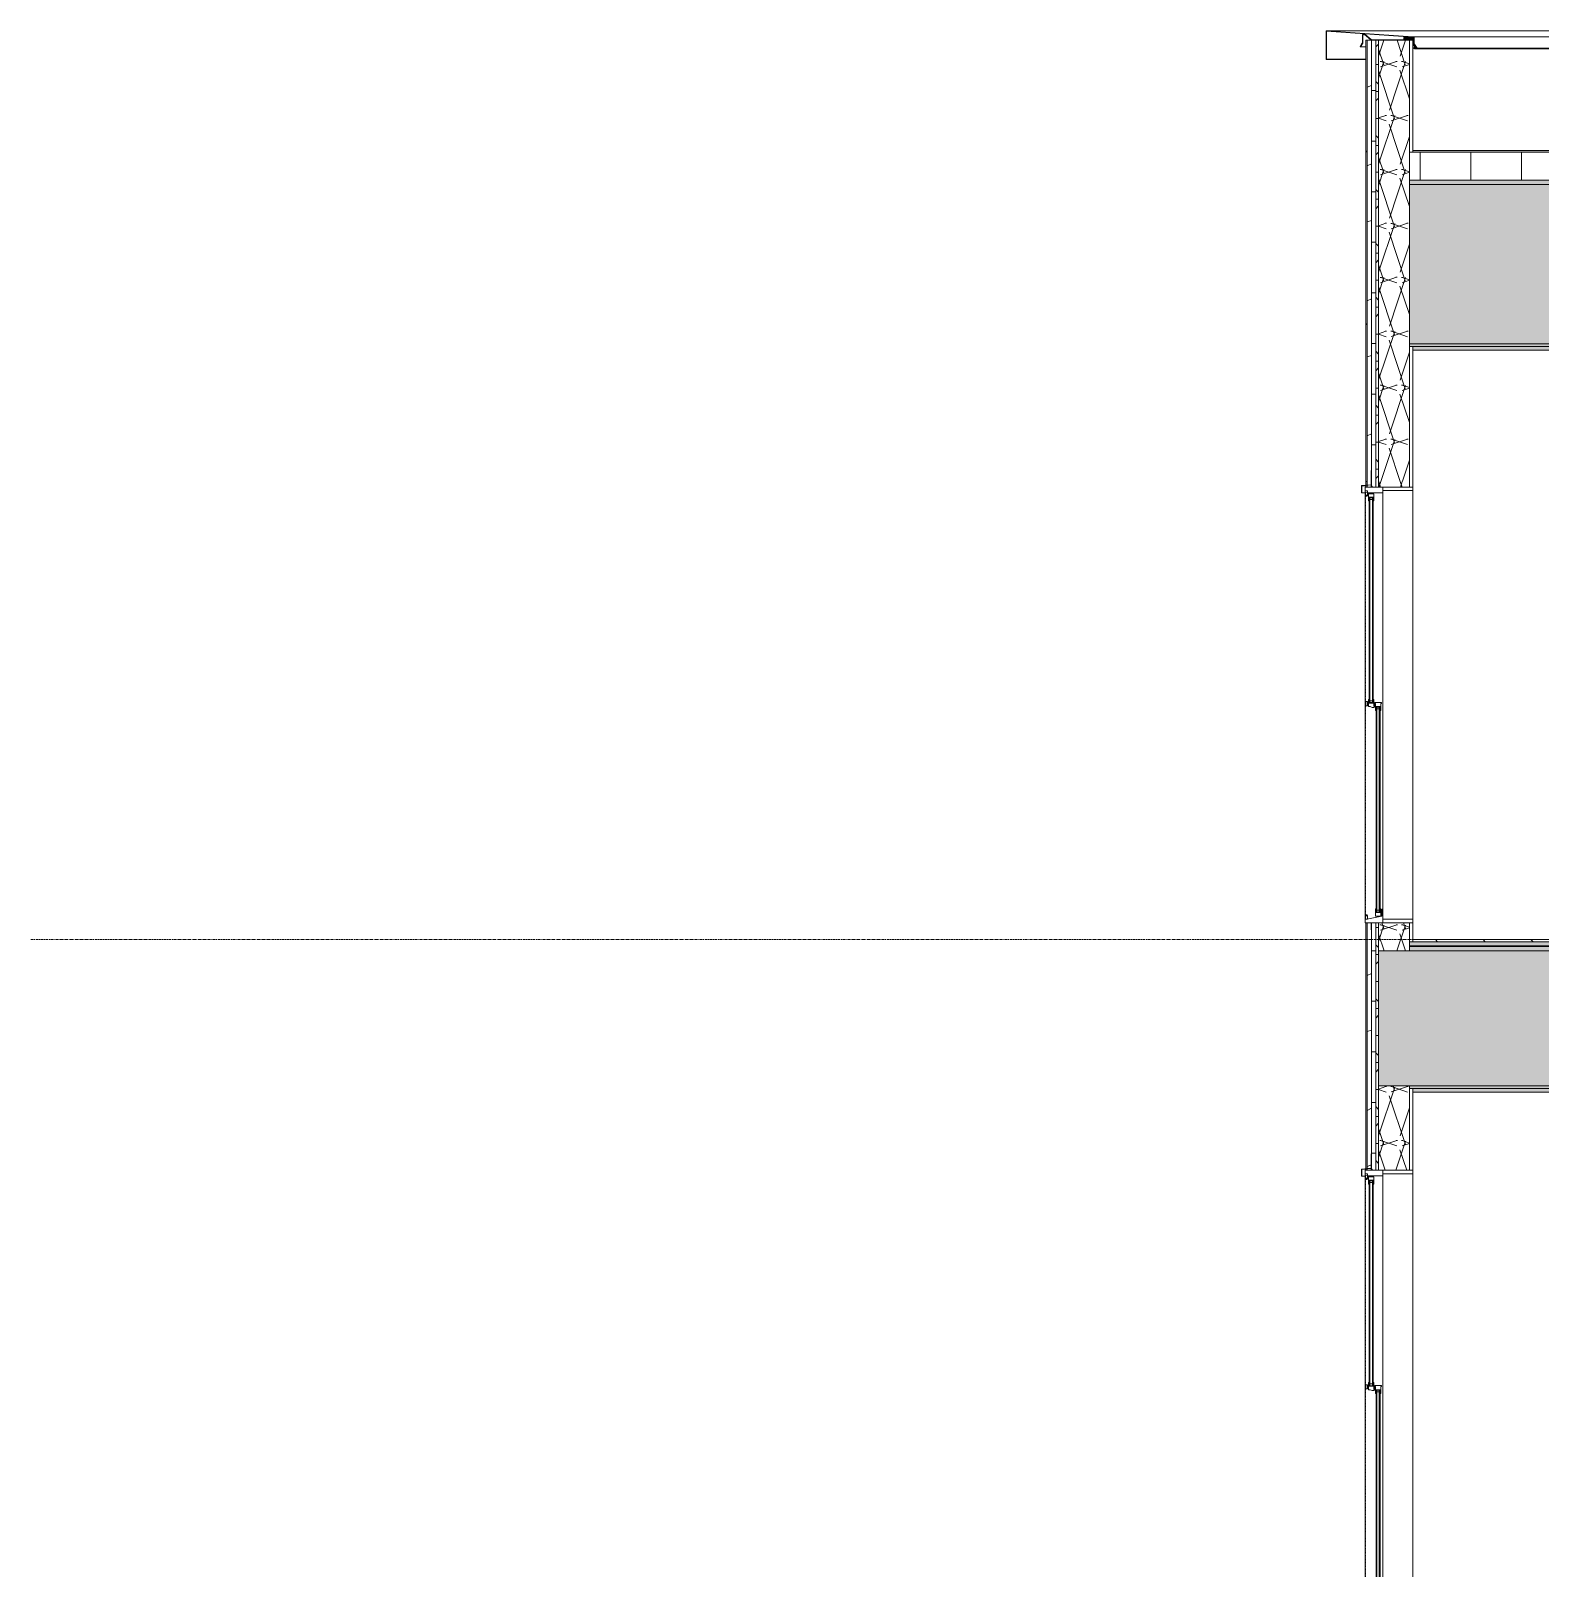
# Model space of a CAD drawing. Header units: inches. Extents: x 9661 to 16490, y -393 to 647.
# Drawn here: x 12791 to 13059.5, y 156.2 to 429.7 of the extents above; entities that cross this region are included whole.
import ezdxf

# ---------------------------------------------------------------- set-up
doc = ezdxf.new("R2010")
doc.units = ezdxf.units.IN
doc.header["$MEASUREMENT"] = 0
doc.linetypes.add('Dash', pattern=[0.25, 0.125, -0.125])
doc.linetypes.add('Grid Line 1_2_', pattern=[0.875, 0.5, -0.125, 0.125, -0.125])
for name, color, linetype, lineweight in [('A-DETL-GENF-2', 55, 'Continuous', 9), ('A-DETL-GENF-HDLN-1', 55, 'Dash', 9), ('A-FLOR-2', 8, 'Continuous', 5), ('A-FLOR-5', 251, 'Continuous', 5), ('A-FLOR-9', 192, 'Continuous', 9), ('A-FLOR-LEVL-1', 51, 'Grid Line 1_2_', 9), ('A-FLOR-MCUT-2', 51, 'Continuous', 9), ('A-FLOR-PATT-1', 45, 'Continuous', 9), ('A-GLAZ-1', 55, 'Continuous', 9), ('A-GLAZ-2', 151, 'Continuous', 9), ('A-ROOF-1', 252, 'Continuous', 13), ('A-ROOF-2', 251, 'Continuous', 5), ('A-ROOF-3', 132, 'Continuous', 9), ('A-ROOF-PATT-1', 45, 'Continuous', 9), ('A-WALL-10', 10, 'Continuous', 9), ('A-WALL-11', 113, 'Continuous', 9), ('A-WALL-5', 55, 'Continuous', 9), ('A-WALL-7', 251, 'Continuous', 5), ('A-WALL-PATT-2', 45, 'Continuous', 9)]:
    doc.layers.add(name, color=color, linetype=linetype, lineweight=lineweight)
pattern_1 = [(0, (14217.158, 59.024), (30.72, 7.68), [1.267, -21.773, 1.267, -21.773, -122.88]), (0, (14217.158, 59.024), (30.72, 7.68), [-46.08, 1.267, -44.813, 1.267, -21.773, -53.76]), (0, (14217.158, 59.024), (30.72, 7.68), [-115.2, 1.267, -14.093, 1.267, -37.133]), (120, (14228.678, 62.864), (-22.011075, 22.7643), [1.267, -21.773, 1.267, -21.773, -122.88]), (120, (14228.678, 62.864), (-22.011075, 22.7643), [-46.08, 1.267, -44.813, 1.267, -21.773, -53.76]), (120, (14228.678, 62.864), (-22.011075, 22.7643), [-115.2, 1.267, -14.093, 1.267, -37.133]), (240, (14232.518, 78.224), (-8.708925, -30.4443), [1.267, -21.773, 1.267, -21.773, -122.88]), (240, (14232.518, 78.224), (-8.708925, -30.4443), [-46.08, 1.267, -44.813, 1.267, -21.773, -53.76]), (240, (14232.518, 78.224), (-8.708925, -30.4443), [-115.2, 1.267, -14.093, 1.267, -37.133])]
pattern_2 = [(0, (14217.1578, 59.024), (15.36, 3.84), [1.267, -10.253, 1.267, -10.253, -61.44]), (0, (14217.1578, 59.024), (15.36, 3.84), [-23.04, 1.267, -21.773, 1.267, -10.253, -26.88]), (0, (14217.1578, 59.024), (15.36, 3.84), [-57.6, 1.267, -6.413, 1.267, -17.933]), (120, (14222.9178, 60.944), (-11.005538, 11.38215), [1.267, -10.253, 1.267, -10.253, -61.44]), (120, (14222.9178, 60.944), (-11.005538, 11.38215), [-23.04, 1.267, -21.773, 1.267, -10.253, -26.88]), (120, (14222.9178, 60.944), (-11.005538, 11.38215), [-57.6, 1.267, -6.413, 1.267, -17.933]), (240, (14224.8378, 68.624), (-4.354462, -15.22215), [1.267, -10.253, 1.267, -10.253, -61.44]), (240, (14224.8378, 68.624), (-4.354462, -15.22215), [-23.04, 1.267, -21.773, 1.267, -10.253, -26.88]), (240, (14224.8378, 68.624), (-4.354462, -15.22215), [-57.6, 1.267, -6.413, 1.267, -17.933])]
pattern_3 = [(0, (14217.158, 59.024), (0, 4.798), []), (315, (14217.1578, 59.024), (4.798427, 0), [6.786, -6.786]), (45, (14217.1578, 59.024), (4.798427, 0), [6.786, -6.786])]
pattern_4 = [(161.57, (14217.6378, 59.504), (-3.8399538, -1.54e-05), [0, -27.322, 3.034, 0]), (18.43, (14216.6778, 59.504), (-3.8399538, 1.54e-05), [0, -27.322, 3.034, 0]), (108.43, (14217.6378, 59.504), (1.919622, -9.6005246), [9.106, -21.25]), (71.57, (14216.6778, 59.504), (1.919622, 9.6005246), [9.106, -21.25])]
pattern_5 = [(216.87, (14226.758, 83.024), (71.999914, 48.000129), [12, -108]), (206.565, (14241.158, 75.824), (-23.99974, -23.9997), [26.833, -26.833]), (198.435, (14241.158, 63.824), (-47.999875, -23.999517), [15.179, -60.716])]
pattern_6 = [(0, (14217.158, 59.024), (0, 9), []), (90, (14217.158, 59.024), (-9, 6e-16), [])]

# ---------------------------------------------------------------- blocks, each defined once
blk = doc.blocks.new('Basic Wall _ EXT - FIBER CEMENT - LARGE - ___-2505167-BUILDING SECTION - NORTH_SOUTH - LOOKING WEST')
at = {"layer": 'A-WALL-10'}
blk.add_hatch(color=256, dxfattribs=at).paths.add_polyline_path([(2067.7, 225.94), (2067.7, 227.16), (2067.67, 227.16), (2067.67, 225.94)], flags=0)
at = {"layer": 'A-WALL-11'}
for p, q in [((2069.42, 229.87), (2069.39, 229.87)), ((2069.39, 229.87), (2069.39, 227.34)), ((2069.39, 227.34), (2067.67, 227.19)), ((2067.67, 227.19), (2067.67, 225.94)), ((2067.7, 227.16), (2069.42, 227.31)), ((2067.7, 225.94), (2067.7, 227.16)), ((2067.67, 225.94), (2067.7, 225.94))]:
    blk.add_line(p, q, dxfattribs=at)
at = {"layer": 'A-WALL-5'}
blk.add_line((2069.42, 227.31), (2069.42, 229.87), dxfattribs=at)
blk = doc.blocks.new('Basic Wall _ EXT - FIBER CEMENT - LARGE - ___-2162460-BUILDING SECTION - NORTH_SOUTH - LOOKING WEST')
at = {"layer": 'A-WALL-10'}
blk.add_hatch(color=256, dxfattribs=at).paths.add_polyline_path([(2067.67, 347.5), (2067.7, 347.51), (2067.7, 348.72), (2067.67, 348.72), (2067.67, 347.51)], flags=0)
at = {"layer": 'A-WALL-11'}
for p, q in [((2069.42, 351.44), (2069.39, 351.44)), ((2069.39, 351.44), (2069.39, 348.9)), ((2069.42, 349.5), (2069.42, 351.44)), ((2069.39, 348.9), (2067.67, 348.75)), ((2067.67, 348.75), (2067.67, 347.5)), ((2067.67, 347.5), (2067.7, 347.5)), ((2067.7, 348.72), (2069.42, 348.87)), ((2067.7, 347.5), (2067.7, 348.72))]:
    blk.add_line(p, q, dxfattribs=at)
at = {"layer": 'A-WALL-5'}
blk.add_line((2069.42, 348.87), (2069.42, 349.5), dxfattribs=at)
blk = doc.blocks.new('Basic Wall _ EXT - FIBER CEMENT - SMALL - ___-2145934-BUILDING SECTION - NORTH_SOUTH - LOOKING WEST')
at = {"layer": 'A-WALL-10'}
h = blk.add_hatch(color=256, dxfattribs=at)
h.paths.add_polyline_path([(2061.36, 424.54), (2067.92, 424.54), (2067.92, 424.62), (2061.44, 424.62), (2061.44, 429.58), (2076.86, 428.49), (2076.92, 428.41), (2076.94, 428.23), (2076.94, 427.44), (2077.02, 427.44), (2076.98, 428.47), (2076.9, 428.55), (2076.8, 428.6), (2061.36, 429.66), (2061.36, 424.62)], flags=0)
h.paths.add_polyline_path([(2077.22, 426.42), (2077.46, 426.53), (2077.52, 426.59), (2077.03, 427.28), (2076.99, 427.26), (2077.41, 426.59), (2077.23, 426.43)], flags=0)
h.paths.add_polyline_path([(2077.22, 426.42), (2077.06, 426.55), (2076.86, 426.64), (2076.86, 426.56), (2077.22, 426.42)], flags=0)
h.paths.add_polyline_path([(2077.23, 426.59), (2077.29, 426.64), (2076.87, 427.24), (2076.87, 427.19), (2077.23, 426.6)], flags=0)
h.paths.add_polyline_path([(2067.46, 426.79), (2067.87, 427.45), (2067.8, 427.5), (2067.39, 426.84)], flags=0)
h.paths.add_polyline_path([(2076.8, 427.39), (2076.87, 427.39), (2076.84, 427.91), (2076.75, 428.03), (2076.62, 428.08), (2075.45, 428.04), (2075.45, 428), (2076.8, 427.96), (2076.8, 427.77)], flags=0)
h.paths.add_polyline_path([(2067.92, 427.63), (2067.95, 428.9), (2068.04, 429.01), (2068.26, 428.95), (2069.31, 428.04), (2069.34, 428.12), (2068.2, 429.06), (2067.97, 429.06), (2067.84, 428.86), (2067.84, 427.63), (2067.91, 427.63)], flags=0)
h.paths.add_polyline_path([(2069.41, 428), (2069.41, 428.05), (2069.37, 428.01), (2069.38, 428)], flags=0)
h.paths.add_polyline_path([(2075.17, 428.16), (2076.32, 428.16), (2076.32, 428.23), (2075.25, 428.23), (2075.25, 428.37), (2076.68, 428.37), (2076.73, 428.25), (2076.8, 428.27), (2076.73, 428.47), (2075.17, 428.44), (2075.17, 428.23)], flags=0)
at = {"layer": 'A-WALL-11'}
for p, q in [((2076.8, 428.6), (2061.36, 429.66)), ((2061.36, 429.66), (2061.36, 424.54)), ((2061.44, 424.62), (2061.44, 429.58)), ((2061.44, 429.58), (2076.79, 428.52)), ((2067.8, 427.5), (2067.39, 426.84)), ((2067.39, 426.84), (2067.46, 426.79)), ((2067.46, 426.79), (2067.87, 427.45)), ((2067.84, 428.86), (2067.84, 427.63)), ((2067.92, 427.63), (2067.92, 428.86)), ((2068.2, 428.99), (2069.31, 428.04)), ((2069.36, 428.1), (2068.25, 429.05)), ((2070.35, 428.04), (2069.52, 428.04)), ((2069.52, 427.96), (2070.35, 427.96)), ((2070.35, 427.96), (2070.35, 428.04)), ((2076.73, 428.47), (2075.17, 428.44)), ((2075.17, 428.44), (2075.17, 428.16)), ((2075.17, 428.16), (2076.32, 428.16)), ((2075.25, 428.37), (2076.67, 428.39)), ((2075.25, 428.23), (2075.25, 428.37)), ((2076.32, 428.23), (2075.25, 428.23)), ((2076.62, 428.08), (2075.45, 428.08)), ((2075.45, 428.08), (2075.45, 428)), ((2076.32, 428.16), (2076.32, 428.23)), ((2076.67, 428.39), (2076.72, 428.24)), ((2076.72, 428.24), (2076.8, 428.27)), ((2076.8, 428.27), (2076.73, 428.47)), ((2076.86, 426.64), (2076.83, 426.57)), ((2076.84, 427.22), (2077.23, 426.59)), ((2077.14, 426.51), (2076.86, 426.64)), ((2076.87, 427.39), (2076.87, 427.83)), ((2077.3, 426.63), (2076.91, 427.26)), ((2076.94, 428.35), (2076.94, 427.44)), ((2076.99, 427.26), (2077.42, 426.6)), ((2077.02, 427.44), (2077.02, 428.35)), ((2077.53, 426.57), (2077.06, 427.3)), ((2077.23, 426.59), (2077.3, 426.63)), ((2061.36, 424.54), (2067.92, 424.54)), ((2067.92, 424.62), (2061.44, 424.62)), ((2067.92, 424.54), (2067.92, 424.62)), ((2076.83, 426.57), (2077.1, 426.44)), ((2077.42, 426.6), (2077.3, 426.52)), ((2077.34, 426.45), (2077.53, 426.57))]:
    blk.add_line(p, q, dxfattribs=at)
for centre, radius, start, end in [((2067.59, 427.63), 0.25, 328.2381, 0), ((2068.09, 428.86), 0.25, 49.2771, 180), ((2067.59, 427.63), 0.329, 328.2381, 0), ((2068.09, 428.86), 0.171, 49.2771, 180), ((2069.52, 428.29), 0.329, 229.2771, 270), ((2069.52, 428.29), 0.25, 229.2771, 270), ((2076.62, 427.83), 0.25, 0, 90), ((2076.62, 427.83), 0.171, 360, 90), ((2076.77, 428.35), 0.171, 0, 82.4457), ((2077.12, 427.39), 0.329, 180, 211.4324), ((2076.77, 428.35), 0.25, 0, 83.0705), ((2077.12, 427.39), 0.25, 180, 211.4324), ((2077.27, 427.44), 0.329, 180, 212.826), ((2077.27, 427.44), 0.25, 180, 212.826), ((2077.21, 426.67), 0.25, 244.1745, 302.0105), ((2077.21, 426.67), 0.171, 244.1745, 302.0105)]:
    blk.add_arc(centre, radius, start, end, dxfattribs=at)
at = {"layer": 'A-WALL-5'}
for p, q in [((2075.45, 428), (2076.17, 428)), ((2076.17, 428), (2076.62, 428)), ((2076.79, 427.83), (2076.79, 427.39))]:
    blk.add_line(p, q, dxfattribs=at)
blk = doc.blocks.new('Window-Double_Hung-Marvin-Essential - ESDH3066 - 3rd floor-3357211-BUILDING SECTION - NORTH_SOUTH - LOOKING WEST')
at = {"layer": 'A-DETL-GENF-2'}
for p, q in [((2068.33, 348.5), (2071.42, 348.5)), ((2068.33, 348.5), (2068.33, 347.91)), ((2068.74, 347.83), (2068.33, 347.91)), ((2068.36, 347.05), (2068.36, 347.6)), ((2068.36, 347.6), (2068.74, 347.6)), ((2068.74, 347.83), (2068.74, 346.94)), ((2068.84, 347.47), (2071.42, 347.47)), ((2068.84, 347.13), (2068.84, 347.47)), ((2069.38, 348.5), (2069.38, 350)), ((2069.38, 350), (2069.42, 350)), ((2069.42, 350), (2069.42, 348.65)), ((2069.42, 348.65), (2069.53, 348.65)), ((2069.53, 348.65), (2069.53, 348.5)), ((2071.42, 347.47), (2071.42, 348.5)), ((2068.6, 347.05), (2068.36, 347.05)), ((2068.39, 346.93), (2068.6, 346.93)), ((2068.39, 346.93), (2068.39, 346.85)), ((2068.64, 346.85), (2068.39, 346.85)), ((2068.6, 346.93), (2068.6, 347.05)), ((2068.74, 346.94), (2068.64, 346.94)), ((2068.64, 346.94), (2068.64, 346.85)), ((2068.74, 347.13), (2068.84, 347.13)), ((2069.86, 347.31), (2068.92, 347.31)), ((2068.92, 346.09), (2068.92, 347.31)), ((2068.92, 346.09), (2068.98, 346.03)), ((2069.03, 346.03), (2068.98, 346.03)), ((2069.03, 346.69), (2069.03, 346.03)), ((2069.74, 346.69), (2069.03, 346.69)), ((2069.73, 346.59), (2069.04, 346.59)), ((2069.04, 310.16), (2069.04, 346.59)), ((2069.16, 310.16), (2069.16, 346.59)), ((2069.6, 346.29), (2069.16, 346.29)), ((2069.6, 310.16), (2069.6, 346.59)), ((2069.73, 310.16), (2069.73, 346.59)), ((2069.74, 346.03), (2069.74, 346.69)), ((2069.8, 346.03), (2069.74, 346.03)), ((2069.86, 346.09), (2069.8, 346.03)), ((2069.86, 347.31), (2069.86, 346.09)), ((2068.44, 309.61), (2068.44, 310.33)), ((2068.44, 310.33), (2068.73, 310.33)), ((2068.73, 309.61), (2068.44, 309.61)), ((2068.73, 310.33), (2068.73, 309.61)), ((2068.92, 310.66), (2068.98, 310.72)), ((2068.92, 310.66), (2068.92, 309.44)), ((2069.18, 309.44), (2068.92, 309.44)), ((2069.03, 310.72), (2068.98, 310.72)), ((2069.03, 310.06), (2069.03, 310.72)), ((2069.74, 310.06), (2069.03, 310.06)), ((2069.73, 310.16), (2069.04, 310.16)), ((2069.6, 310.46), (2069.16, 310.46)), ((2069.56, 309.31), (2069.18, 309.44)), ((2069.91, 309.31), (2069.56, 309.31)), ((2069.74, 310.72), (2069.74, 310.06)), ((2069.8, 310.72), (2069.74, 310.72)), ((2069.86, 310.66), (2069.8, 310.72)), ((2069.86, 309.5), (2069.86, 310.66)), ((2070.04, 309.5), (2069.86, 309.5)), ((2070.05, 310.06), (2069.91, 310.06)), ((2069.91, 309.58), (2069.91, 310.06)), ((2069.91, 309.58), (2069.97, 309.58)), ((2070.11, 309.44), (2069.91, 309.44)), ((2069.91, 309.31), (2069.91, 309.44)), ((2069.97, 310), (2069.97, 309.58)), ((2070.14, 310), (2069.97, 310)), ((2070.04, 309.5), (2070.04, 309.9)), ((2070.11, 309.9), (2070.04, 309.9)), ((2070.05, 310.18), (2071.2, 310.18)), ((2070.05, 310.06), (2070.05, 310.18)), ((2070.11, 309.44), (2070.11, 309.9)), ((2070.14, 308.84), (2070.14, 310)), ((2070.24, 309.44), (2070.24, 308.78)), ((2070.96, 309.44), (2070.24, 309.44)), ((2070.95, 309.34), (2070.26, 309.34)), ((2070.26, 272.91), (2070.26, 309.34)), ((2070.38, 272.91), (2070.38, 309.34)), ((2070.82, 309.04), (2070.38, 309.04)), ((2070.82, 272.91), (2070.82, 309.34)), ((2070.95, 272.91), (2070.95, 309.34)), ((2070.96, 308.78), (2070.96, 309.44)), ((2071.08, 310), (2071.08, 308.84)), ((2071.2, 310), (2071.08, 310)), ((2071.2, 310.18), (2071.2, 310)), ((2070.14, 308.84), (2070.2, 308.78)), ((2070.24, 308.78), (2070.2, 308.78)), ((2071.02, 308.78), (2070.96, 308.78)), ((2071.08, 308.84), (2071.02, 308.78)), ((2068.33, 271.59), (2071.27, 272.16)), ((2068.33, 271), (2068.33, 271.59)), ((2069.42, 271), (2068.33, 271)), ((2071.42, 271), (2068.33, 271)), ((2068.36, 272.22), (2068.36, 271.66)), ((2068.6, 272.22), (2068.36, 272.22)), ((2068.36, 271.66), (2068.74, 271.66)), ((2068.64, 272.41), (2068.39, 272.41)), ((2068.39, 272.34), (2068.39, 272.41)), ((2068.39, 272.34), (2068.6, 272.34)), ((2068.6, 272.34), (2068.6, 272.22)), ((2068.64, 272.32), (2068.64, 272.41)), ((2068.74, 272.32), (2068.64, 272.32)), ((2068.74, 272.32), (2068.74, 271.66)), ((2069.14, 271), (2069.14, 270.96)), ((2069.14, 270.96), (2069.38, 270.96)), ((2069.38, 270.96), (2069.38, 269.74)), ((2069.42, 271), (2069.42, 269.74)), ((2070.14, 273.41), (2070.2, 273.47)), ((2070.14, 273.41), (2070.14, 272.19)), ((2071.08, 272.19), (2070.14, 272.19)), ((2070.24, 273.47), (2070.2, 273.47)), ((2070.24, 272.81), (2070.24, 273.47)), ((2070.96, 272.81), (2070.24, 272.81)), ((2070.95, 272.91), (2070.26, 272.91)), ((2070.82, 273.21), (2070.38, 273.21)), ((2070.96, 273.47), (2070.96, 272.81)), ((2071.02, 273.47), (2070.96, 273.47)), ((2071.08, 273.41), (2071.02, 273.47)), ((2071.08, 272.19), (2071.08, 273.41)), ((2071.27, 272.16), (2071.27, 273.41)), ((2071.27, 273.41), (2071.42, 273.41)), ((2071.42, 273.41), (2071.42, 271)), ((2069.42, 269.74), (2069.38, 269.74))]:
    blk.add_line(p, q, dxfattribs=at)
at = {"layer": 'A-DETL-GENF-HDLN-1'}
blk.add_line((2068.39, 272.41), (2068.39, 346.85), dxfattribs=at)
at = {"layer": 'A-GLAZ-1'}
for p, q in [((2068.33, 271), (2068.33, 348.5)), ((2071.42, 348.5), (2071.42, 271)), ((2076.8, 348.5), (2076.8, 271))]:
    blk.add_line(p, q, dxfattribs=at)
at = {"layer": 'A-GLAZ-2'}
for p, q in [((2068.33, 348.5), (2071.42, 348.5)), ((2071.45, 348.5), (2076.8, 348.5)), ((2071.45, 347.87), (2076.8, 347.87)), ((2076.8, 347.87), (2076.8, 348.5)), ((2071.42, 271), (2068.33, 271)), ((2071.45, 271.62), (2076.8, 271.62)), ((2076.8, 271), (2071.45, 271)), ((2076.8, 271.62), (2076.8, 271))]:
    blk.add_line(p, q, dxfattribs=at)
blk = doc.blocks.new('Basic Wall _ EXT - FIBER CEMENT - LARGE - ___-2505169-BUILDING SECTION - NORTH_SOUTH - LOOKING WEST')
at = {"layer": 'A-WALL-5'}
for p, q in [((2067.7, 227.16), (2068.42, 227.16)), ((2067.7, 225.94), (2068.33, 225.94))]:
    blk.add_line(p, q, dxfattribs=at)
blk = doc.blocks.new('Basic Wall _ EXT - FIBER CEMENT - LARGE - ___-2162463-BUILDING SECTION - NORTH_SOUTH - LOOKING WEST')
at = {"layer": 'A-WALL-5'}
for p, q in [((2067.7, 348.72), (2068.42, 348.72)), ((2067.7, 347.5), (2068.33, 347.5))]:
    blk.add_line(p, q, dxfattribs=at)
blk = doc.blocks.new('Basic Wall _ EXT - FIBER CEMENT - SMALL - ___-2145937-BUILDING SECTION - NORTH_SOUTH - LOOKING WEST')
at = {"layer": 'A-WALL-5'}
for p, q in [((3867.29, 429.66), (2061.36, 429.66)), ((2067.46, 426.79), (2068.42, 426.79)), ((2068.24, 429.11), (2068.09, 429.11)), ((2070.35, 428.04), (2075.45, 428.04)), ((2075.25, 428.37), (2076.68, 428.37)), ((2076.94, 428.23), (2076.32, 428.23)), ((2076.32, 428.16), (2076.94, 428.16)), ((2076.94, 428.08), (2076.62, 428.08)), ((2076.72, 428.24), (2076.94, 428.24)), ((2076.73, 428.47), (2076.9, 428.47)), ((2076.8, 428.6), (3851.85, 428.6)), ((2076.8, 428.27), (2076.95, 428.27)), ((2076.86, 426.64), (2077.2, 426.64)), ((2077.3, 426.63), (2077.41, 426.63)), ((2067.92, 424.62), (2068.42, 424.62)), ((2067.92, 424.54), (2068.42, 424.54)), ((2077.21, 426.42), (3851.44, 426.42)), ((2077.23, 426.59), (2077.42, 426.59)), ((2077.53, 426.57), (3851.11, 426.57))]:
    blk.add_line(p, q, dxfattribs=at)
at = {"layer": 'A-WALL-5', "flags": 128}
for points in [[(2067.84, 427.63), (2067.84, 427.58), (2067.82, 427.54), (2067.8, 427.5)], [(2068.25, 429.05), (2068.2, 429.09), (2068.14, 429.11), (2068.08, 429.11), (2068.02, 429.1), (2067.96, 429.07), (2067.91, 429.03), (2067.87, 428.98), (2067.85, 428.92), (2067.84, 428.86)], [(2067.87, 427.45), (2067.9, 427.51), (2067.91, 427.57), (2067.92, 427.63)], [(2069.52, 428.04), (2069.46, 428.05), (2069.41, 428.07), (2069.36, 428.1)], [(2076.87, 427.83), (2076.87, 427.89), (2076.84, 427.95), (2076.8, 428.01), (2076.75, 428.05), (2076.69, 428.07), (2076.62, 428.08)], [(2077.02, 428.35), (2077.01, 428.41), (2076.99, 428.47), (2076.96, 428.52), (2076.91, 428.56), (2076.86, 428.59), (2076.8, 428.6)], [(2076.8, 427.33), (2076.82, 427.28), (2076.84, 427.22)], [(2076.91, 427.26), (2076.89, 427.3), (2076.88, 427.35), (2076.87, 427.39)], [(2076.94, 427.44), (2076.95, 427.38), (2076.97, 427.32), (2076.99, 427.26)], [(2077.06, 427.3), (2077.04, 427.35), (2077.03, 427.39), (2077.02, 427.44)], [(2077.1, 426.44), (2077.16, 426.42), (2077.21, 426.42)], [(2077.26, 426.5), (2077.22, 426.49), (2077.21, 426.49)], [(2077.22, 426.42), (2077.29, 426.43), (2077.34, 426.45)]]:
    blk.add_lwpolyline(points, dxfattribs=at)
blk = doc.blocks.new('Window-Double_Hung-Marvin-Essential - ESDH3066 - 2nd Floor-3357214-BUILDING SECTION - NORTH_SOUTH - LOOKING WEST')
at = {"layer": 'A-DETL-GENF-2'}
for p, q in [((2068.33, 227), (2071.42, 227)), ((2068.33, 227), (2068.33, 226.41)), ((2069.38, 227), (2069.38, 228.5)), ((2069.38, 228.5), (2069.42, 228.5)), ((2069.42, 228.5), (2069.42, 227.15)), ((2069.42, 227.15), (2069.53, 227.15)), ((2069.53, 227.15), (2069.53, 227)), ((2071.42, 225.97), (2071.42, 227)), ((2068.74, 226.33), (2068.33, 226.41)), ((2068.36, 225.55), (2068.36, 226.1)), ((2068.36, 226.1), (2068.74, 226.1)), ((2068.6, 225.55), (2068.36, 225.55)), ((2068.39, 225.43), (2068.6, 225.43)), ((2068.39, 225.43), (2068.39, 225.35)), ((2068.64, 225.35), (2068.39, 225.35)), ((2068.6, 225.43), (2068.6, 225.55)), ((2068.74, 225.44), (2068.64, 225.44)), ((2068.64, 225.44), (2068.64, 225.35)), ((2068.74, 226.33), (2068.74, 225.44)), ((2068.74, 225.63), (2068.84, 225.63)), ((2068.84, 225.97), (2071.42, 225.97)), ((2068.84, 225.63), (2068.84, 225.97)), ((2069.86, 225.81), (2068.92, 225.81)), ((2068.92, 224.59), (2068.92, 225.81)), ((2068.92, 224.59), (2068.98, 224.53)), ((2069.03, 224.53), (2068.98, 224.53)), ((2069.03, 225.19), (2069.03, 224.53)), ((2069.74, 225.19), (2069.03, 225.19)), ((2069.73, 225.09), (2069.04, 225.09)), ((2069.04, 188.66), (2069.04, 225.09)), ((2069.16, 188.66), (2069.16, 225.09)), ((2069.6, 224.79), (2069.16, 224.79)), ((2069.6, 188.66), (2069.6, 225.09)), ((2069.73, 188.66), (2069.73, 225.09)), ((2069.74, 224.53), (2069.74, 225.19)), ((2069.8, 224.53), (2069.74, 224.53)), ((2069.86, 224.59), (2069.8, 224.53)), ((2069.86, 225.81), (2069.86, 224.59)), ((2068.44, 188.11), (2068.44, 188.83)), ((2068.44, 188.83), (2068.73, 188.83)), ((2068.73, 188.83), (2068.73, 188.11)), ((2068.92, 189.16), (2068.98, 189.22)), ((2068.92, 189.16), (2068.92, 187.94)), ((2069.03, 189.22), (2068.98, 189.22)), ((2069.03, 188.56), (2069.03, 189.22)), ((2069.6, 188.96), (2069.16, 188.96)), ((2069.74, 189.22), (2069.74, 188.56)), ((2069.8, 189.22), (2069.74, 189.22)), ((2069.86, 189.16), (2069.8, 189.22)), ((2069.86, 188), (2069.86, 189.16)), ((2068.73, 188.11), (2068.44, 188.11)), ((2069.18, 187.94), (2068.92, 187.94)), ((2069.74, 188.56), (2069.03, 188.56)), ((2069.73, 188.66), (2069.04, 188.66)), ((2069.56, 187.81), (2069.18, 187.94)), ((2069.91, 187.81), (2069.56, 187.81)), ((2070.04, 188), (2069.86, 188)), ((2070.05, 188.56), (2069.91, 188.56)), ((2069.91, 188.08), (2069.91, 188.56)), ((2069.91, 188.08), (2069.97, 188.08)), ((2070.11, 187.94), (2069.91, 187.94)), ((2069.91, 187.81), (2069.91, 187.94)), ((2069.97, 188.5), (2069.97, 188.08)), ((2070.14, 188.5), (2069.97, 188.5)), ((2070.04, 188), (2070.04, 188.4)), ((2070.11, 188.4), (2070.04, 188.4)), ((2070.05, 188.68), (2071.2, 188.68)), ((2070.05, 188.56), (2070.05, 188.68)), ((2070.11, 187.94), (2070.11, 188.4)), ((2070.14, 187.34), (2070.14, 188.5)), ((2070.14, 187.34), (2070.2, 187.28)), ((2070.24, 187.28), (2070.2, 187.28)), ((2070.24, 187.94), (2070.24, 187.28)), ((2070.96, 187.94), (2070.24, 187.94)), ((2070.95, 187.84), (2070.26, 187.84)), ((2070.26, 151.41), (2070.26, 187.84)), ((2070.38, 151.41), (2070.38, 187.84)), ((2070.82, 187.54), (2070.38, 187.54)), ((2070.82, 151.41), (2070.82, 187.84)), ((2070.95, 151.41), (2070.95, 187.84)), ((2070.96, 187.28), (2070.96, 187.94)), ((2071.02, 187.28), (2070.96, 187.28)), ((2071.08, 187.34), (2071.02, 187.28)), ((2071.08, 188.5), (2071.08, 187.34)), ((2071.2, 188.5), (2071.08, 188.5)), ((2071.2, 188.68), (2071.2, 188.5)), ((2068.33, 150.09), (2071.27, 150.66)), ((2068.36, 150.72), (2068.36, 150.16)), ((2068.6, 150.72), (2068.36, 150.72)), ((2068.64, 150.91), (2068.39, 150.91)), ((2068.39, 150.84), (2068.39, 150.91)), ((2068.39, 150.84), (2068.6, 150.84)), ((2068.6, 150.84), (2068.6, 150.72)), ((2068.64, 150.82), (2068.64, 150.91)), ((2068.74, 150.82), (2068.64, 150.82)), ((2068.74, 150.82), (2068.74, 150.16)), ((2070.14, 151.91), (2070.2, 151.97)), ((2070.14, 151.91), (2070.14, 150.69)), ((2071.08, 150.69), (2070.14, 150.69)), ((2070.24, 151.97), (2070.2, 151.97)), ((2070.24, 151.31), (2070.24, 151.97)), ((2070.96, 151.31), (2070.24, 151.31)), ((2070.95, 151.41), (2070.26, 151.41)), ((2070.82, 151.71), (2070.38, 151.71)), ((2070.96, 151.97), (2070.96, 151.31)), ((2071.02, 151.97), (2070.96, 151.97)), ((2071.08, 151.91), (2071.02, 151.97)), ((2071.08, 150.69), (2071.08, 151.91)), ((2071.27, 150.66), (2071.27, 151.91)), ((2071.27, 151.91), (2071.42, 151.91)), ((2071.42, 151.91), (2071.42, 149.5)), ((2068.33, 149.5), (2068.33, 150.09)), ((2069.42, 149.5), (2068.33, 149.5)), ((2071.42, 149.5), (2068.33, 149.5)), ((2068.36, 150.16), (2068.74, 150.16)), ((2069.14, 149.5), (2069.14, 149.46)), ((2069.14, 149.46), (2069.38, 149.46)), ((2069.38, 149.46), (2069.38, 148.24)), ((2069.42, 148.24), (2069.38, 148.24)), ((2069.42, 149.5), (2069.42, 148.24))]:
    blk.add_line(p, q, dxfattribs=at)
at = {"layer": 'A-DETL-GENF-HDLN-1'}
blk.add_line((2068.39, 150.91), (2068.39, 225.35), dxfattribs=at)
at = {"layer": 'A-GLAZ-1'}
for p, q in [((2068.33, 149.5), (2068.33, 227)), ((2071.42, 227), (2071.42, 149.5)), ((2076.8, 227), (2076.8, 149.5))]:
    blk.add_line(p, q, dxfattribs=at)
at = {"layer": 'A-GLAZ-2'}
for p, q in [((2068.33, 227), (2071.42, 227)), ((2071.45, 227), (2076.8, 227)), ((2076.8, 226.37), (2076.8, 227)), ((2071.45, 226.37), (2076.8, 226.37)), ((2071.42, 149.5), (2068.33, 149.5)), ((2071.45, 150.12), (2076.8, 150.12)), ((2076.8, 149.5), (2071.45, 149.5)), ((2076.8, 150.12), (2076.8, 149.5))]:
    blk.add_line(p, q, dxfattribs=at)

msp = doc.modelspace()

# ---------------------------------------------------------------- hatches: boundary and pattern name
at = {"layer": 'A-FLOR-2'}
h = msp.add_hatch(color=256, dxfattribs=at)
h.paths.add_polyline_path([(14814.1725, 266.75), (14818.0255, 266.75), (14818.0255, 266.875), (13601.8005, 266.875), (13601.8005, 266.75), (14811.9005, 266.75)], flags=0)
h.paths.add_polyline_path([(13036.2255, 266.75), (13478.4255, 266.75), (13478.4255, 266.875), (13036.2255, 266.875)], flags=0)
at = {"layer": 'A-FLOR-5'}
h = msp.add_hatch(color=256, dxfattribs=at)
h.paths.add_polyline_path([(13765.9505, 241.5), (13893.388, 241.5), (13893.388, 242), (13601.8005, 242), (13601.8005, 241.5), (13758.387, 241.5)], flags=0)
h.paths.add_polyline_path([(13036.3401, 241.5), (13320.9255, 241.5), (13320.9255, 242), (13036.2255, 242), (13036.2255, 241.5)], flags=0)
h.paths.add_polyline_path([(14797.414, 241.5), (14812.5255, 241.5), (14812.5255, 242), (14302.088, 242), (14302.088, 241.5), (14792.8422, 241.5)], flags=0)
h.paths.add_polyline_path([(14296.588, 241.5), (14296.588, 242), (14100.1755, 242), (14100.1755, 241.5), (14294.659, 241.5)], flags=0)
h.paths.add_polyline_path([(13324.4255, 241.5), (13403.9255, 241.5), (13403.9255, 242), (13324.4255, 242), (13324.4255, 241.8256)], flags=0)
h.paths.add_polyline_path([(14094.6755, 241.5), (14094.6755, 242), (13898.888, 242), (13898.888, 241.5), (14093.557, 241.5)], flags=0)
h.paths.add_polyline_path([(13407.4255, 241.5), (13478.4255, 241.5), (13478.4255, 242), (13407.4255, 242), (13407.4255, 241.9196)], flags=0)
at = {"layer": 'A-FLOR-PATT-1'}
h = msp.add_hatch(dxfattribs=at)
h.set_pattern_fill('FP_37', color=256, style=0, pattern_type=2)
h.set_pattern_definition(pattern_4)
h.paths.add_polyline_path([(13030.7448, 242), (13478.4255, 242), (13478.4255, 266), (13030.7255, 266), (13030.7255, 242)], flags=0)
h.paths.add_polyline_path([(14818.0255, 242), (14818.0255, 266), (13601.8005, 266), (13601.8005, 242), (14814.1725, 242)], flags=0)
h = msp.add_hatch(dxfattribs=at)
h.set_pattern_fill('FP_39', color=256, style=0, pattern_type=2)
h.set_pattern_definition(pattern_2)
h.paths.add_polyline_path([(13036.2255, 266.875), (13478.4255, 266.875), (13478.4255, 267.625), (13036.2255, 267.625)], flags=0)
h.paths.add_polyline_path([(14818.0255, 266.875), (14818.0255, 267), (14815.9005, 267.0011), (14815.8693, 267), (14811.9005, 267.0031), (14811.9005, 267.625), (13601.8005, 267.625), (13601.8005, 266.875), (14817.9941, 266.875)], flags=0)
h = msp.add_hatch(dxfattribs=at)
h.set_pattern_fill('FP_40', color=256, style=0, pattern_type=2)
h.set_pattern_definition(pattern_3)
h.paths.add_polyline_path([(13716.4907, 266), (14818.0255, 266), (14818.0255, 266.75), (13601.8005, 266.75), (13601.8005, 266), (13708.732, 266)], flags=0)
h.paths.add_polyline_path([(13036.8505, 266), (13478.4255, 266), (13478.4255, 266.75), (13036.2255, 266.75), (13036.2255, 266)], flags=0)
h = msp.add_hatch(dxfattribs=at)
h.set_pattern_fill('FP_38', color=256, style=0, pattern_type=2)
h.set_pattern_definition([(135, (14217.158, 59.024), (-4.24264, -4.24264), [])])
h.paths.add_polyline_path([(13036.8505, 267.625), (13478.4255, 267.625), (13478.4255, 268), (13036.8505, 268)], flags=0)
h.paths.add_polyline_path([(14797.414, 267.625), (14811.9005, 267.625), (14811.9005, 268), (13601.8005, 268), (13601.8005, 267.625), (14789.0347, 267.625)], flags=0)
h = msp.add_hatch(dxfattribs=at)
h.set_pattern_fill('FP_41', color=256, style=0, pattern_type=2)
h.set_pattern_definition(pattern_1)
h.paths.add_polyline_path([(13478.4255, 240.875), (13478.4255, 241.5), (13407.4255, 241.5), (13407.4255, 240.875), (13477.6821, 240.875)], flags=0)
h.paths.add_polyline_path([(14742.9489, 240.875), (14811.9005, 240.875), (14811.9005, 241.5), (13601.8005, 241.5), (13601.8005, 240.875), (14738.7592, 240.875)], flags=0)
h.paths.add_polyline_path([(13142.5121, 240.875), (13320.9255, 240.875), (13320.9255, 241.5), (13036.8505, 241.5), (13036.8505, 240.875), (13138.3225, 240.875)], flags=0)
h.paths.add_polyline_path([(13324.4255, 240.875), (13403.9255, 240.875), (13403.9255, 241.5), (13324.4255, 241.5), (13324.4255, 241.282)], flags=0)
at = {"layer": 'A-ROOF-1'}
h = msp.add_hatch(color=256, dxfattribs=at)
h.paths.add_polyline_path([(13307.0451, 408.0883), (13478.4255, 408.0883), (13478.4255, 408.3384), (13036.8505, 408.3384), (13036.8505, 408.0883), (13305.9075, 408.0883)], flags=0)
h.paths.add_polyline_path([(14541.236, 408.0883), (14811.9005, 408.0883), (14811.9005, 408.3384), (13601.8005, 408.3384), (13601.8005, 408.0883), (14529.278, 408.0883)], flags=0)
at = {"layer": 'A-ROOF-2'}
h = msp.add_hatch(color=256, dxfattribs=at)
h.paths.add_polyline_path([(13036.4327, 373.5), (13320.9255, 373.5), (13320.9255, 374), (13036.2255, 374), (13036.2255, 373.5), (13036.3726, 373.5)], flags=0)
h.paths.add_polyline_path([(14811.9005, 373.5), (14812.5255, 373.5), (14812.5255, 374), (14302.088, 374), (14302.088, 373.5), (14797.414, 373.5)], flags=0)
h.paths.add_polyline_path([(13324.4255, 373.5), (13403.9255, 373.5), (13403.9255, 374), (13324.4255, 374), (13324.4255, 373.8256)], flags=0)
h.paths.add_polyline_path([(14296.588, 373.5), (14296.588, 374), (14100.1755, 374), (14100.1755, 373.5), (14294.659, 373.5)], flags=0)
h.paths.add_polyline_path([(13407.4255, 373.5), (13478.4255, 373.5), (13478.4255, 374), (13407.4255, 374), (13407.4255, 373.9196)], flags=0)
h.paths.add_polyline_path([(14094.6755, 373.5), (14094.6755, 374), (13898.888, 374), (13898.888, 373.5), (14093.557, 373.5)], flags=0)
h.paths.add_polyline_path([(13601.8005, 373.5), (13893.388, 373.5), (13893.388, 374), (13601.8005, 374)], flags=0)
at = {"layer": 'A-ROOF-PATT-1'}
h = msp.add_hatch(dxfattribs=at)
h.set_pattern_fill('FP_43', color=256, style=0, pattern_type=2)
h.set_pattern_definition(pattern_6)
h.paths.add_polyline_path([(13335.2349, 403.0873), (13478.4255, 403.0873), (13478.4255, 408.0883), (13036.2255, 408.0883), (13036.2255, 403.0873), (13331.0452, 403.0873)], flags=0)
h.paths.add_polyline_path([(13905.0239, 403.0873), (14812.5255, 403.0873), (14812.5255, 408.0883), (13601.8005, 408.0883), (13601.8005, 403.0873), (13900.8342, 403.0873)], flags=0)
h = msp.add_hatch(dxfattribs=at)
h.set_pattern_fill('FP_40', color=256, style=0, pattern_type=2)
h.set_pattern_definition(pattern_3)
h.paths.add_polyline_path([(13289.149, 402.3371), (13478.4255, 402.3371), (13478.4255, 403.0873), (13036.2255, 403.0873), (13036.2255, 402.3371), (13280.7697, 402.3371)], flags=0)
h.paths.add_polyline_path([(14516.7091, 402.3371), (14812.5255, 402.3371), (14812.5255, 403.0873), (13601.8005, 403.0873), (13601.8005, 402.3371), (14512.5195, 402.3371)], flags=0)
h = msp.add_hatch(dxfattribs=at)
h.set_pattern_fill('FP_37', color=256, style=0, pattern_type=2)
h.set_pattern_definition(pattern_4)
h.paths.add_polyline_path([(13036.2255, 374), (13478.4255, 374), (13478.4255, 402.3371), (13036.2255, 402.3371), (13036.2255, 383.4046)], flags=0)
h.paths.add_polyline_path([(14812.5255, 374), (14812.5255, 402.3371), (13601.8005, 402.3371), (13601.8005, 374), (14797.414, 374)], flags=0)
h = msp.add_hatch(dxfattribs=at)
h.set_pattern_fill('FP_41', color=256, style=0, pattern_type=2)
h.set_pattern_definition(pattern_1)
h.paths.add_polyline_path([(13478.4255, 372.875), (13478.4255, 373.5), (13407.4255, 373.5), (13407.4255, 372.875), (13477.6821, 372.875)], flags=0)
h.paths.add_polyline_path([(13320.3005, 372.875), (13320.9255, 372.875), (13320.9255, 373.5), (13036.8505, 373.5), (13036.8505, 372.875), (13314.2867, 372.875)], flags=0)
h.paths.add_polyline_path([(14680.1045, 372.875), (14811.9005, 372.875), (14811.9005, 373.5), (13601.8005, 373.5), (13601.8005, 372.875), (14663.346, 372.875)], flags=0)
h.paths.add_polyline_path([(13324.4255, 372.875), (13403.9255, 372.875), (13403.9255, 373.5), (13324.4255, 373.5), (13324.4255, 373.093)], flags=0)
at = {"layer": 'A-WALL-7'}
h = msp.add_hatch(color=256, dxfattribs=at)
h.paths.add_polyline_path([(13028.4755, 109.25), (13028.7255, 109.25), (13028.7255, 149.5), (13028.4755, 149.5), (13028.4755, 110)], flags=0)
h.paths.add_polyline_path([(13028.7255, 227), (13028.7255, 271), (13028.4755, 271), (13028.4755, 227)], flags=0)
h.paths.add_polyline_path([(13028.4755, 348.5), (13028.7255, 348.5), (13028.7255, 348.8072), (13028.4755, 348.7853), (13028.4755, 348.7224)], flags=0)
h.paths.add_polyline_path([(13028.4755, 348.8167), (13028.7255, 348.8728), (13028.7255, 349.5), (13028.4755, 349.5), (13028.4755, 348.9014)], flags=0)
at = {"layer": 'A-WALL-PATT-2'}
h = msp.add_hatch(dxfattribs=at)
h.set_pattern_fill('FP_39', color=256, style=0, pattern_type=2)
h.set_pattern_definition(pattern_2)
h.paths.add_polyline_path([(13028.7255, 349.5), (13028.7255, 428), (13028.4755, 428), (13028.4755, 349.5)], flags=0)
h = msp.add_hatch(dxfattribs=at)
h.set_pattern_fill('FP_42', color=256, style=0, pattern_type=2)
h.set_pattern_definition(pattern_5)
h.paths.add_polyline_path([(13029.4755, 349.5), (13029.4755, 428), (13028.7255, 428), (13028.7255, 349.5), (13029.3922, 349.5)], flags=0)
h = msp.add_hatch(dxfattribs=at)
h.set_pattern_fill('FP_43', color=256, style=0, pattern_type=2)
h.set_pattern_definition(pattern_6)
h.paths.add_polyline_path([(13029.4755, 349.5), (13030.2255, 349.5), (13030.2255, 428), (13029.4755, 428), (13029.4755, 351.4375)], flags=0)
h = msp.add_hatch(dxfattribs=at)
h.set_pattern_fill('FP_40', color=256, style=0, pattern_type=2)
h.set_pattern_definition(pattern_3)
h.paths.add_polyline_path([(13030.7255, 349.5), (13030.7255, 428), (13030.2255, 428), (13030.2255, 349.5)], flags=0)
h = msp.add_hatch(dxfattribs=at)
h.set_pattern_fill('FP_37', color=256, style=0, pattern_type=2)
h.set_pattern_definition(pattern_4)
h.paths.add_polyline_path([(13030.7255, 349.5), (13036.2255, 349.5238), (13036.2255, 428), (13030.7255, 428), (13030.7255, 351.4375)], flags=0)
h = msp.add_hatch(dxfattribs=at)
h.set_pattern_fill('FP_42', color=256, style=0, pattern_type=2)
h.set_pattern_definition(pattern_5)
h.paths.add_polyline_path([(13029.4755, 110), (13029.4755, 149.5), (13028.7255, 149.5), (13028.7255, 110)], flags=0)
h.paths.add_polyline_path([(13029.4755, 227), (13029.4755, 271), (13028.7255, 271), (13028.7255, 227), (13029.4443, 227)], flags=0)
h.paths.add_polyline_path([(13029.3922, 348.5), (13029.4755, 348.5), (13029.4755, 349.5), (13028.7255, 349.5), (13028.7255, 348.5)], flags=0)
h = msp.add_hatch(dxfattribs=at)
h.set_pattern_fill('FP_43', color=256, style=0, pattern_type=2)
h.set_pattern_definition(pattern_6)
h.paths.add_polyline_path([(13029.4755, 110), (13030.2255, 110), (13030.2255, 149.5), (13029.4755, 149.5), (13029.4755, 120.1691)], flags=0)
h.paths.add_polyline_path([(13029.4755, 227), (13030.2255, 227), (13030.2255, 271), (13029.4755, 271), (13029.4755, 227.1599)], flags=0)
h.paths.add_polyline_path([(13029.4755, 348.5), (13030.2255, 348.5), (13030.2255, 349.5), (13029.4755, 349.5), (13029.4755, 348.7224)], flags=0)
h = msp.add_hatch(dxfattribs=at)
h.set_pattern_fill('FP_40', color=256, style=0, pattern_type=2)
h.set_pattern_definition(pattern_3)
h.paths.add_polyline_path([(13030.2255, 110), (13030.7255, 110), (13030.7255, 149.5), (13030.2255, 149.5), (13030.2255, 120.1691)], flags=0)
h.paths.add_polyline_path([(13030.7255, 227), (13030.7255, 271), (13030.2255, 271), (13030.2255, 227), (13030.4883, 227)], flags=0)
h.paths.add_polyline_path([(13030.2255, 348.5), (13030.7255, 348.5), (13030.7255, 349.5), (13030.2255, 349.5), (13030.2255, 348.7224)], flags=0)
h = msp.add_hatch(dxfattribs=at)
h.set_pattern_fill('FP_37', color=256, style=0, pattern_type=2)
h.set_pattern_definition(pattern_4)
h.paths.add_polyline_path([(13032.663, 134), (13036.2255, 134), (13036.2255, 149.5), (13030.7255, 149.5), (13030.7255, 134), (13030.7996, 134)], flags=0)
h.paths.add_polyline_path([(13030.7255, 227), (13036.2255, 227), (13036.2255, 242), (13030.7255, 242), (13030.7255, 239.8216)], flags=0)
h.paths.add_polyline_path([(13030.7255, 266), (13036.2255, 266), (13036.2255, 271), (13030.7255, 271), (13030.7255, 268)], flags=0)
h.paths.add_polyline_path([(13031.4755, 348.5), (13036.2255, 348.5), (13036.2255, 349.5), (13030.7255, 349.5), (13030.7255, 348.5)], flags=0)

# ---------------------------------------------------------------- linework, layer by layer
at = {"layer": 'A-FLOR-9'}
for p, q in [((13478.4255, 268), (13036.8505, 268)), ((13036.8505, 240.875), (13478.4255, 240.875))]:
    msp.add_line(p, q, dxfattribs=at)
at = {"layer": 'A-FLOR-LEVL-1'}
msp.add_line((12791.0002, 268), (15128.0162, 268), dxfattribs=at)
at = {"layer": 'A-FLOR-MCUT-2'}
for p, q in [((13478.4255, 266.875), (13036.2255, 266.875)), ((13478.4255, 266.75), (13036.2255, 266.75)), ((13478.4255, 266), (13036.2255, 266)), ((13478.4255, 267.625), (13036.8505, 267.625)), ((13478.4255, 242), (13036.2255, 242)), ((13478.4255, 241.5), (13036.8505, 241.5))]:
    msp.add_line(p, q, dxfattribs=at)
at = {"layer": 'A-ROOF-3'}
for p, q in [((13478.4255, 408.0883), (13036.2255, 408.0883)), ((13036.2255, 408.0883), (13036.2255, 373.5)), ((13478.4255, 408.3384), (13036.8505, 408.3384)), ((13036.8505, 408.3384), (13036.8505, 408.0883)), ((13478.4255, 403.0873), (13036.2255, 403.0873)), ((13478.4255, 402.3371), (13036.2255, 402.3371)), ((13036.2255, 374), (13478.4255, 374)), ((13036.2255, 373.5), (13478.4255, 373.5)), ((13036.8505, 373.5), (13036.8505, 372.875)), ((13036.8505, 372.875), (13478.4255, 372.875))]:
    msp.add_line(p, q, dxfattribs=at)
at = {"layer": 'A-WALL-11'}
for p, q in [((13036.8505, 428), (13028.4755, 428)), ((13028.4755, 428), (13028.4755, 348.5)), ((13028.7255, 428), (13028.7255, 348.5)), ((13029.4755, 428), (13029.4755, 348.5)), ((13030.2255, 428), (13030.2255, 348.5)), ((13030.7255, 428), (13030.7255, 348.5)), ((13036.2255, 348.5), (13036.2255, 428)), ((13036.8505, 408.3384), (13036.8505, 428)), ((13036.8505, 348.5), (13036.8505, 372.875)), ((13028.7255, 349.5), (13028.4755, 349.5)), ((13028.4755, 271), (13028.4755, 227)), ((13028.7255, 271), (13028.7255, 227)), ((13029.4755, 271), (13029.4755, 227)), ((13030.2255, 271), (13030.2255, 227)), ((13030.7255, 227), (13030.7255, 271)), ((13036.2255, 271), (13036.2255, 266)), ((13036.8505, 267.625), (13036.8505, 271)), ((13030.7255, 266), (13036.2255, 266)), ((13036.2255, 267.625), (13036.8505, 267.625)), ((13036.2255, 242), (13030.7255, 242)), ((13036.2255, 242), (13036.2255, 227)), ((13036.8505, 241.5), (13036.2255, 241.5)), ((13036.8505, 227), (13036.8505, 241.5))]:
    msp.add_line(p, q, dxfattribs=at)

# ---------------------------------------------------------------- block references
at = {"layer": 'A-GLAZ-1'}
for name in ['Window-Double_Hung-Marvin-Essential - ESDH3066 - 3rd floor-3357211-BUILDING SECTION - NORTH_SOUTH - LOOKING WEST', 'Window-Double_Hung-Marvin-Essential - ESDH3066 - 2nd Floor-3357214-BUILDING SECTION - NORTH_SOUTH - LOOKING WEST']:
    msp.add_blockref(name, (10960.0518, 0), dxfattribs=at)
at = {"layer": 'A-WALL-5'}
for name in ['Basic Wall _ EXT - FIBER CEMENT - SMALL - ___-2145934-BUILDING SECTION - NORTH_SOUTH - LOOKING WEST', 'Basic Wall _ EXT - FIBER CEMENT - SMALL - ___-2145937-BUILDING SECTION - NORTH_SOUTH - LOOKING WEST', 'Basic Wall _ EXT - FIBER CEMENT - LARGE - ___-2162460-BUILDING SECTION - NORTH_SOUTH - LOOKING WEST', 'Basic Wall _ EXT - FIBER CEMENT - LARGE - ___-2162463-BUILDING SECTION - NORTH_SOUTH - LOOKING WEST', 'Basic Wall _ EXT - FIBER CEMENT - LARGE - ___-2505167-BUILDING SECTION - NORTH_SOUTH - LOOKING WEST', 'Basic Wall _ EXT - FIBER CEMENT - LARGE - ___-2505169-BUILDING SECTION - NORTH_SOUTH - LOOKING WEST']:
    msp.add_blockref(name, (10960.0518, 0), dxfattribs=at)

doc.saveas('drawing.dxf')
